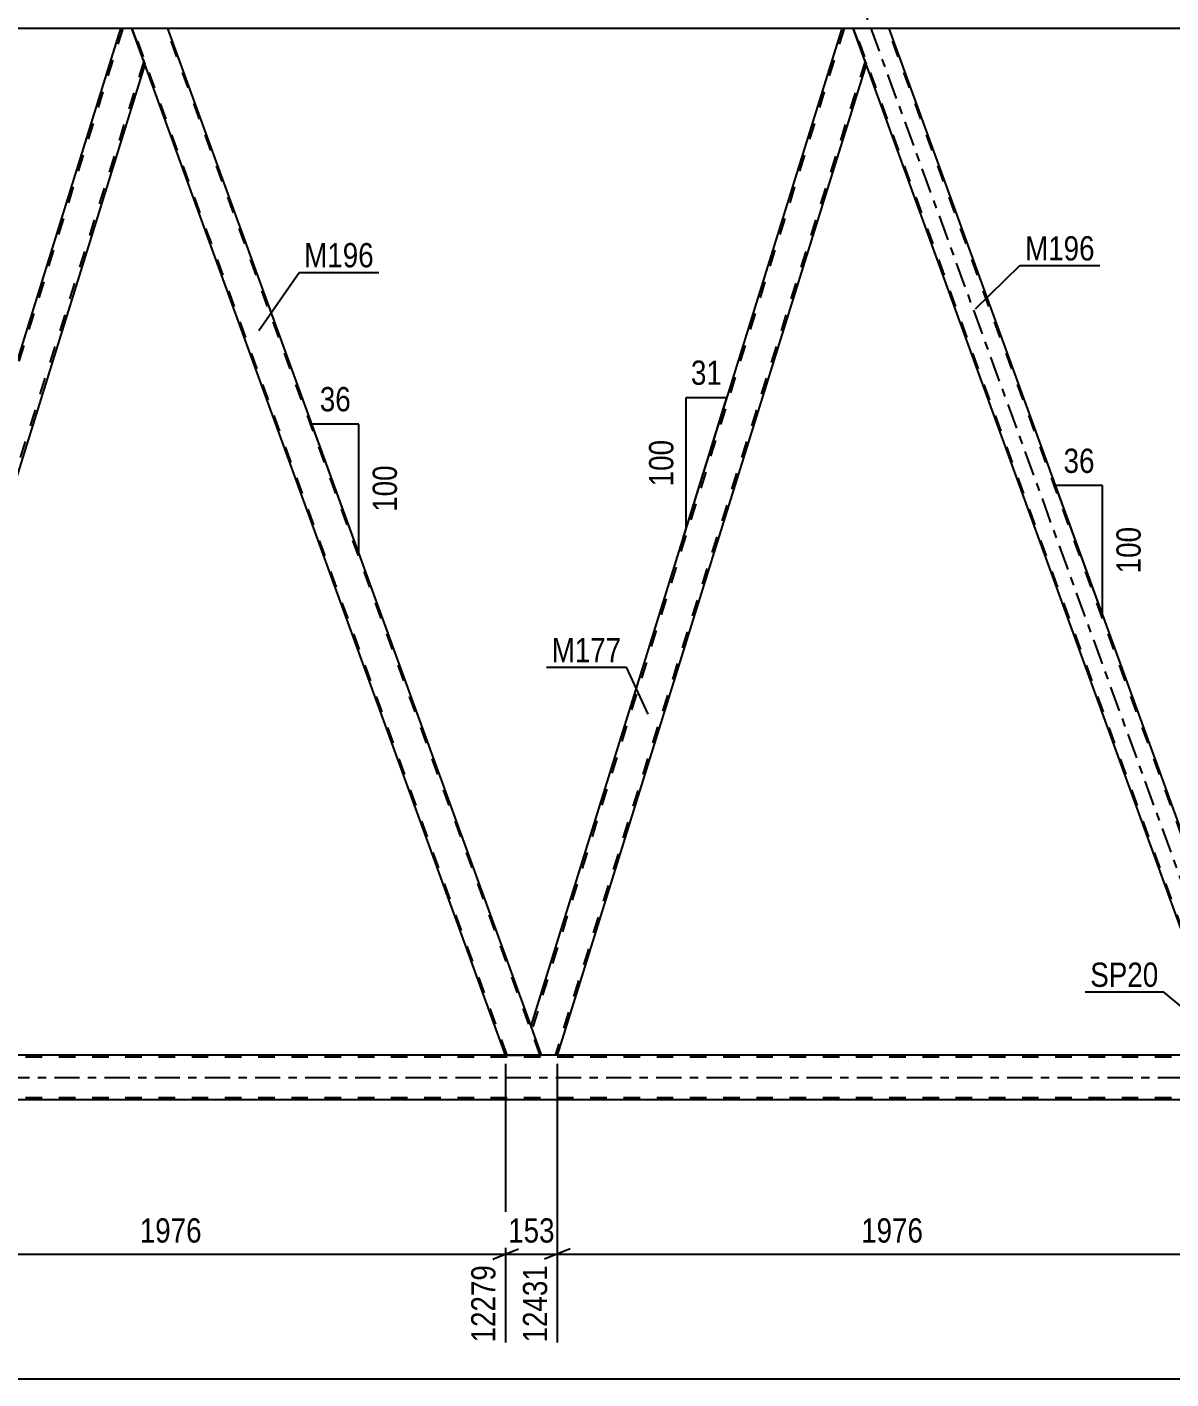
# Model space of a CAD drawing. Header units: millimetres. Extents: x 0 to 841, y 0 to 594.
# Drawn here: x 524.2 to 659.2, y 296.5 to 456.1 of the extents above; entities that cross this region are included whole.
import ezdxf

# ---------------------------------------------------------------- set-up
doc = ezdxf.new("R2010")
doc.units = ezdxf.units.MM
doc.linetypes.add('DXK_LINE_DOT2', pattern=[3.9198, 1.9599, -1.9599])
doc.linetypes.add('DXK_LINE_DOT3', pattern=[5.9187, 2.979, -0.9799, 0.9799, -0.9799])
doc.styles.add('Arial Narrow', font='ARIALN.TTF', dxfattribs={"height": 0.2})

# ---------------------------------------------------------------- blocks, each defined once
blk = doc.blocks.new('Part-814748613-3250 - 3007')
at = {"color": 7, "linetype": 'DXK_LINE_DOT3'}
blk.add_line((671.38, 325.32), (620.42, 465.33), dxfattribs=at)
at = {"color": 2, "linetype": 'Continuous'}
for p, q in [((625.97, 455.94), (621.71, 455.94)), ((668.33, 339.53), (625.97, 455.94)), ((664.08, 339.53), (623.24, 451.73))]:
    blk.add_line(p, q, dxfattribs=at)
at = {"color": 7, "linetype": 'DXK_LINE_DOT2'}
for p, q in [((621.71, 455.94), (623.24, 451.73)), ((666, 334.72), (621.88, 455.94)), ((669.92, 334.72), (625.8, 455.94)), ((665.83, 334.72), (664.08, 339.53)), ((670.09, 334.72), (668.33, 339.53)), ((670.09, 334.72), (665.83, 334.72))]:
    blk.add_line(p, q, dxfattribs=at)
blk = doc.blocks.new('Part-814748613-3368 - 3007')
at = {"color": 2, "linetype": 'Continuous'}
for p, q in [((620.39, 455.94), (583.69, 338.19)), ((621.71, 455.94), (620.39, 455.94)), ((623.24, 451.73), (621.71, 455.94)), ((623.26, 451.69), (586.8, 334.72)), ((584.95, 334.72), (583.71, 338.14))]:
    blk.add_line(p, q, dxfattribs=at)
at = {"color": 7, "linetype": 'DXK_LINE_DOT2'}
for p, q in [((620.64, 455.94), (583.82, 337.81)), ((623.12, 452.06), (586.55, 334.72)), ((623.26, 451.69), (623.24, 451.73)), ((623.26, 451.69), (623.24, 451.73)), ((583.69, 338.19), (583.71, 338.14)), ((586.8, 334.72), (584.95, 334.72))]:
    blk.add_line(p, q, dxfattribs=at)
blk = doc.blocks.new('Part-814748613-3285 - 3007')
at = {"color": 7, "linetype": 'DXK_LINE_DOT2'}
for p, q in [((776.88, 334.48), (101.3, 334.48)), ((776.88, 329.68), (101.3, 329.68))]:
    blk.add_line(p, q, dxfattribs=at)
at = {"color": 2, "linetype": 'Continuous'}
for p, q in [((661.37, 334.72), (506.3, 334.72)), ((661.37, 329.44), (506.3, 329.44))]:
    blk.add_line(p, q, dxfattribs=at)
at = {"color": 7, "linetype": 'DXK_LINE_DOT3'}
blk.add_line((101.3, 332.08), (776.88, 332.08), dxfattribs=at)
blk = doc.blocks.new('Part-814748613-3295 - 3007')
at = {"color": 2, "linetype": 'Continuous'}
for p, q in [((540.83, 455.94), (536.57, 455.94)), ((583.71, 338.14), (540.83, 455.94)), ((580.7, 334.72), (538.1, 451.73))]:
    blk.add_line(p, q, dxfattribs=at)
at = {"color": 7, "linetype": 'DXK_LINE_DOT2'}
for p, q in [((536.57, 455.94), (538.1, 451.73)), ((580.87, 334.72), (536.74, 455.94)), ((584.78, 334.72), (540.66, 455.94)), ((584.95, 334.72), (583.71, 338.14)), ((580.7, 334.72), (584.95, 334.72))]:
    blk.add_line(p, q, dxfattribs=at)
blk = doc.blocks.new('Part-814748613-3300 - 3007')
at = {"color": 7, "linetype": 'DXK_LINE_DOT2'}
for p, q in [((535.51, 455.94), (498.69, 337.81)), ((537.99, 452.06), (501.41, 334.72)), ((538.12, 451.69), (538.1, 451.73)), ((538.12, 451.69), (538.1, 451.73)), ((498.97, 339.53), (498.55, 338.19)), ((503.16, 339.53), (501.66, 334.72)), ((499.82, 334.72), (498.55, 338.19)), ((501.66, 334.72), (499.82, 334.72))]:
    blk.add_line(p, q, dxfattribs=at)
at = {"color": 2, "linetype": 'Continuous'}
for p, q in [((535.26, 455.94), (498.97, 339.53)), ((536.57, 455.94), (535.26, 455.94)), ((538.1, 451.73), (536.57, 455.94)), ((538.12, 451.69), (503.16, 339.53))]:
    blk.add_line(p, q, dxfattribs=at)
blk = doc.blocks.new('Part-814748613-3316 - 3007')
at = {"color": 2, "linetype": 'Continuous'}
for p, q in [((535.26, 455.94), (455.7, 455.94)), ((620.39, 455.94), (540.83, 455.94)), ((705.52, 455.94), (625.97, 455.94))]:
    blk.add_line(p, q, dxfattribs=at)
at = {"color": 7, "linetype": 'DXK_LINE_DOT2'}
for p, q in [((540.83, 455.94), (535.26, 455.94)), ((625.97, 455.94), (620.39, 455.94))]:
    blk.add_line(p, q, dxfattribs=at)
blk = doc.blocks.new('StraightDimension-814748613-3992 - 3007')
at = {"color": 7, "linetype": 'Continuous'}
blk.add_line((49.57, 296.5), (787.74, 296.5), dxfattribs=at)
blk = doc.blocks.new('AngleDimension-814748613-10677 - 3007')
at = {"color": 7, "linetype": 'Continuous'}
for p, q in [((560.7, 401.34), (557.83, 409.23)), ((563.37, 409.23), (557.83, 409.23)), ((563.37, 394), (557.83, 409.23)), ((563.37, 394), (563.37, 409.23))]:
    blk.add_line(p, q, dxfattribs=at)
at = {"color": 0}
for points in [[(563.03, 410.13), (563.03, 414.33), (558.17, 414.33), (558.17, 410.13)], [(568.47, 404.96), (564.27, 404.96), (564.27, 398.27), (568.47, 398.27)]]:
    blk.add_wipeout(points, dxfattribs=at)
at = {"color": 3, "style": 'Arial Narrow'}
blk.add_text('36', height=2.863, dxfattribs=at).set_placement((558.77, 410.73))
blk.add_text('100', height=2.863, rotation=90.0002, dxfattribs=at).set_placement((567.87, 398.87))
blk = doc.blocks.new('AngleDimension-814748613-3508 - 3007')
at = {"color": 7, "linetype": 'Continuous'}
for p, q in [((601.99, 412.36), (606.81, 412.36)), ((601.99, 396.89), (606.81, 412.36)), ((601.99, 396.89), (601.99, 412.36)), ((601.64, 395.78), (601.99, 396.89))]:
    blk.add_line(p, q, dxfattribs=at)
at = {"color": 0}
for points in [[(606.83, 413.26), (606.83, 417.46), (601.97, 417.46), (601.97, 413.26)], [(601.09, 407.97), (596.89, 407.97), (596.89, 401.28), (601.09, 401.28)]]:
    blk.add_wipeout(points, dxfattribs=at)
at = {"color": 3, "style": 'Arial Narrow'}
blk.add_text('31', height=2.863, dxfattribs=at).set_placement((602.57, 413.86))
blk.add_text('100', height=2.863, rotation=90.0002, dxfattribs=at).set_placement((600.49, 401.88))
blk = doc.blocks.new('StraightDimension-814748613-3829 - 3007')
at = {"color": 7, "linetype": 'Continuous'}
for p, q in [((501.66, 333.72), (501.66, 300.81)), ((580.7, 333.72), (580.7, 300.81)), ((503.16, 311.85), (500.16, 310.65)), ((501.66, 311.25), (580.7, 311.25)), ((579.2, 310.65), (582.2, 311.85))]:
    blk.add_line(p, q, dxfattribs=at)
at = {"color": 0}
blk.add_wipeout([(545.43, 312), (545.43, 316.2), (536.92, 316.2), (536.92, 312)], dxfattribs=at)
at = {"color": 0, "linetype": 'Continuous'}
blk.add_wipeout([(580.09, 310.55), (575.89, 310.55), (575.89, 300.21), (580.09, 300.21)], dxfattribs=at)
at = {"color": 3, "style": 'Arial Narrow'}
blk.add_text('1976', height=2.863, dxfattribs=at).set_placement((537.52, 312.6))
at = {"color": 3, "linetype": 'Continuous', "style": 'Arial Narrow'}
blk.add_text('12279', height=2.863, rotation=90.0002, dxfattribs=at).set_placement((579.5, 300.81))
blk = doc.blocks.new('StraightDimension-814748613-3848 - 3007')
at = {"color": 7, "linetype": 'Continuous'}
for p, q in [((580.7, 333.72), (580.7, 300.81)), ((586.8, 333.72), (586.8, 300.81)), ((579.2, 310.65), (582.2, 311.85)), ((580.7, 311.25), (586.8, 311.25)), ((588.3, 311.85), (585.3, 310.65))]:
    blk.add_line(p, q, dxfattribs=at)
at = {"color": 0}
blk.add_wipeout([(587.09, 312), (587.09, 316.2), (580.4, 316.2), (580.4, 312)], dxfattribs=at)
at = {"color": 0, "linetype": 'Continuous'}
blk.add_wipeout([(586.2, 310.55), (582, 310.55), (582, 300.21), (586.2, 300.21)], dxfattribs=at)
at = {"color": 3, "style": 'Arial Narrow'}
blk.add_text('153', height=2.863, dxfattribs=at).set_placement((581, 312.6))
at = {"color": 3, "linetype": 'Continuous', "style": 'Arial Narrow'}
blk.add_text('12431', height=2.863, rotation=90.0002, dxfattribs=at).set_placement((585.6, 300.81))
blk = doc.blocks.new('StraightDimension-814748613-3867 - 3007')
at = {"color": 7, "linetype": 'Continuous'}
for p, q in [((586.8, 333.72), (586.8, 300.81)), ((665.83, 333.72), (665.83, 300.81)), ((588.3, 311.85), (585.3, 310.65)), ((586.8, 311.25), (665.83, 311.25)), ((664.33, 310.65), (667.33, 311.85))]:
    blk.add_line(p, q, dxfattribs=at)
at = {"color": 0}
blk.add_wipeout([(630.57, 312), (630.57, 316.2), (622.06, 316.2), (622.06, 312)], dxfattribs=at)
at = {"color": 0, "linetype": 'Continuous'}
blk.add_wipeout([(665.23, 310.55), (661.03, 310.55), (661.03, 300.21), (665.23, 300.21)], dxfattribs=at)
at = {"color": 3, "style": 'Arial Narrow'}
blk.add_text('1976', height=2.863, dxfattribs=at).set_placement((622.66, 312.6))
at = {"color": 3, "linetype": 'Continuous', "style": 'Arial Narrow'}
blk.add_text('14407', height=2.863, rotation=90.0002, dxfattribs=at).set_placement((664.63, 300.81))
blk = doc.blocks.new('AngleDimension-814748613-10691 - 3007')
at = {"color": 7, "linetype": 'Continuous'}
for p, q in [((648.28, 394.62), (645.61, 401.96)), ((651.15, 401.96), (645.61, 401.96)), ((651.15, 386.74), (645.61, 401.96)), ((651.15, 386.74), (651.15, 401.96))]:
    blk.add_line(p, q, dxfattribs=at)
at = {"color": 0}
for points in [[(650.81, 402.86), (650.81, 407.06), (645.95, 407.06), (645.95, 402.86)], [(656.25, 397.69), (652.05, 397.69), (652.05, 391.01), (656.25, 391.01)]]:
    blk.add_wipeout(points, dxfattribs=at)
at = {"color": 3, "style": 'Arial Narrow'}
blk.add_text('36', height=2.863, dxfattribs=at).set_placement((646.55, 403.46))
blk.add_text('100', height=2.863, rotation=90.0002, dxfattribs=at).set_placement((655.65, 391.61))
blk = doc.blocks.new('Mark-814748613-3364 - 3007')
at = {"color": 0}
blk.add_wipeout([(594.35, 381.11), (594.35, 384.11), (586.13, 384.11), (586.13, 381.11)], dxfattribs=at)
blk.add_wipeout([(594.35, 381.11), (594.35, 384.11), (586.13, 384.11), (586.13, 381.11)], dxfattribs=at)
at = {"color": 30, "linetype": 'Continuous'}
for p in [(585.53, 380.51), (597.54, 374.99)]:
    blk.add_line(p, (594.95, 380.51), dxfattribs=at)
at = {"color": 3, "style": 'Arial Narrow'}
blk.add_text('M177', height=2.863, dxfattribs=at).set_placement((586.13, 381.11))
blk = doc.blocks.new('Mark-814748613-3236 - 3007')
at = {"color": 0}
blk.add_wipeout([(657.73, 342.79), (657.73, 345.79), (649.7, 345.79), (649.7, 342.79)], dxfattribs=at)
blk.add_wipeout([(657.73, 342.79), (657.73, 345.79), (649.7, 345.79), (649.7, 342.79)], dxfattribs=at)
at = {"color": 30, "linetype": 'Continuous'}
for p in [(649.1, 342.19), (662.52, 338.74)]:
    blk.add_line(p, (658.33, 342.19), dxfattribs=at)
at = {"color": 3, "style": 'Arial Narrow'}
blk.add_text('SP20', height=2.863, dxfattribs=at).set_placement((649.7, 342.79))
blk = doc.blocks.new('Mark-814748613-3246 - 3007')
at = {"color": 0}
blk.add_wipeout([(650.22, 428.54), (650.22, 431.54), (642, 431.54), (642, 428.54)], dxfattribs=at)
blk.add_wipeout([(650.22, 428.54), (650.22, 431.54), (642, 431.54), (642, 428.54)], dxfattribs=at)
at = {"color": 30, "linetype": 'Continuous'}
for p, q in [((636.16, 422.84), (641.4, 427.94)), ((641.4, 427.94), (650.82, 427.94))]:
    blk.add_line(p, q, dxfattribs=at)
at = {"color": 3, "style": 'Arial Narrow'}
blk.add_text('M196', height=2.863, dxfattribs=at).set_placement((642, 428.54))
blk = doc.blocks.new('Mark-814748613-3291 - 3007')
at = {"color": 0}
blk.add_wipeout([(565.15, 427.73), (565.15, 430.73), (556.92, 430.73), (556.92, 427.73)], dxfattribs=at)
blk.add_wipeout([(565.15, 427.73), (565.15, 430.73), (556.92, 430.73), (556.92, 427.73)], dxfattribs=at)
at = {"color": 30, "linetype": 'Continuous'}
for p, q in [((551.59, 420.26), (556.32, 427.13)), ((556.32, 427.13), (565.75, 427.13))]:
    blk.add_line(p, q, dxfattribs=at)
at = {"color": 3, "style": 'Arial Narrow'}
blk.add_text('M196', height=2.863, dxfattribs=at).set_placement((556.92, 427.73))

msp = doc.modelspace()

# ---------------------------------------------------------------- block references
for name in ['Part-814748613-3250 - 3007', 'Part-814748613-3316 - 3007', 'Part-814748613-3300 - 3007', 'Part-814748613-3295 - 3007', 'Part-814748613-3368 - 3007', 'Part-814748613-3285 - 3007']:
    msp.add_blockref(name, (0, 0))

# ---------------------------------------------------------------- next in the draw order: block references
msp.add_blockref('StraightDimension-814748613-3992 - 3007', (0, 0))

# ---------------------------------------------------------------- next in the draw order: block references
for name in ['Mark-814748613-3246 - 3007', 'Mark-814748613-3291 - 3007', 'AngleDimension-814748613-3508 - 3007', 'AngleDimension-814748613-10677 - 3007', 'AngleDimension-814748613-10691 - 3007', 'Mark-814748613-3364 - 3007', 'Mark-814748613-3236 - 3007', 'StraightDimension-814748613-3829 - 3007']:
    msp.add_blockref(name, (0, 0))

# ---------------------------------------------------------------- next in the draw order: block references
msp.add_blockref('StraightDimension-814748613-3848 - 3007', (0, 0))

# ---------------------------------------------------------------- next in the draw order: block references
msp.add_blockref('StraightDimension-814748613-3867 - 3007', (0, 0))

doc.saveas('drawing.dxf')
